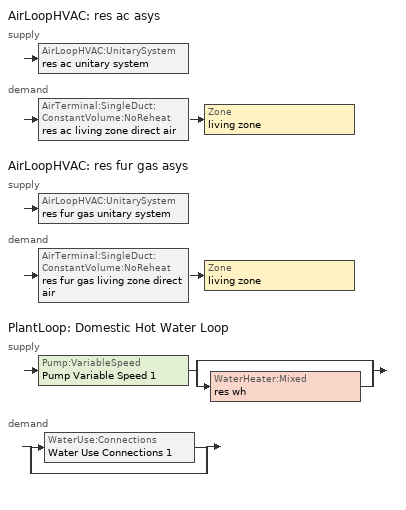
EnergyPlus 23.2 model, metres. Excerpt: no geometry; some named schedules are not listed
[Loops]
AirLoopHVAC 'res ac asys'
 supply: AirLoopHVAC:UnitarySystem 'res ac unitary system'
 demand: AirTerminal:SingleDuct:ConstantVolume:NoReheat 'res ac living zone direct air' > Zone 'living zone'
AirLoopHVAC 'res fur gas asys'
 supply: AirLoopHVAC:UnitarySystem 'res fur gas unitary system'
 demand: AirTerminal:SingleDuct:ConstantVolume:NoReheat 'res fur gas living zone direct air' > Zone 'living zone'
PlantLoop 'Domestic Hot Water Loop'
 supply: Pump:VariableSpeed 'Pump Variable Speed 1' > split
  | bypass
  | WaterHeater:Mixed 'res wh'
 demand: split
  | WaterUse:Connections 'Water Use Connections 1'
  | bypass
[ZoneControl:Thermostat]
living zone Thermostat: Zone or ZoneList=living zone; Control Type Schedule=living zone Thermostat Schedule; Control 1=living zone temperature setpoint
[ThermostatSetpoint:DualSetpoint]
living zone temperature setpoint: Heating Setpoint Temperature Schedule=res heating setpoint; Cooling Setpoint Temperature Schedule=res cooling setpoint
[AirTerminal:SingleDuct:ConstantVolume:NoReheat] Availability Schedule=Always On Discrete; Maximum Air Flow Rate {m3/s}=0.734805
res ac living zone direct air; res fur gas living zone direct air
[Zone equipment]
living zone: res ac living zone direct air, res fur gas living zone direct air
[AirLoopHVAC] Design Supply Air Flow Rate {m3/s}=0.734805
res ac asys; res fur gas asys
[Sizing:System] Type of Load to Size On=Sensible; Design Outdoor Air Flow Rate {m3/s}=Autosize; Central Heating Maximum System Air Flow Ratio=0.3; Preheat Design Temperature {C}=7; Preheat Design Humidity Ratio {kgWater/kgDryAir}=0.008; Precool Design Temperature {C}=12.8; Precool Design Humidity Ratio {kgWater/kgDryAir}=0.008; Central Cooling Design Supply Air Temperature {C}=12.8; Central Heating Design Supply Air Temperature {C}=16.7; Type of Zone Sum to Use=NonCoincident; 100% Outdoor Air in Cooling=Yes; 100% Outdoor Air in Heating=Yes; Central Cooling Design Supply Air Humidity Ratio {kgWater/kgDryAir}=0.0085; Central Heating Design Supply Air Humidity Ratio {kgWater/kgDryAir}=0.008; Cooling Supply Air Flow Rate Method=DesignDay; Cooling Supply Air Flow Rate {m3/s}=0; Cooling Supply Air Flow Rate Per Floor Area {m3/s-m2}=0.00996765; Cooling Fraction of Autosized Cooling Supply Air Flow Rate=1; Cooling Supply Air Flow Rate Per Unit Cooling Capacity {m3/s-W}=3.94755e-05; Heating Supply Air Flow Rate Method=DesignDay; Heating Supply Air Flow Rate {m3/s}=0; Heating Supply Air Flow Rate Per Floor Area {m3/s-m2}=0.00996765; Heating Fraction of Autosized Heating Supply Air Flow Rate=1; Heating Fraction of Autosized Cooling Supply Air Flow Rate=1; Heating Supply Air Flow Rate Per Unit Heating Capacity {m3/s-W}=3.15882e-05; System Outdoor Air Method=ZoneSum; Zone Maximum Outdoor Air Fraction=1; Cooling Design Capacity Method=CoolingDesignCapacity; Cooling Design Capacity {W}=Autosize; Cooling Design Capacity Per Floor Area {W/m2}=234.7; Fraction of Autosized Cooling Design Capacity=1; Heating Design Capacity Method=HeatingDesignCapacity; Heating Design Capacity {W}=Autosize; Heating Design Capacity Per Floor Area {W/m2}=157; Fraction of Autosized Heating Design Capacity=1; Central Cooling Capacity Control Method=OnOff
res ac asys; res fur gas asys
[AvailabilityManager:Scheduled] Schedule=Always On Discrete
res ac asys Availability Manager; res fur gas asys Availability Manager
[AirLoopHVAC:UnitarySystem] Control Type=Load; Controlling Zone or Thermostat Location=living zone; Dehumidification Control Type=None; Availability Schedule=Always On Discrete; Fan Placement=BlowThrough; Supply Air Fan Operating Mode Schedule=Always Off Discrete; DX Heating Coil Sizing Ratio=1; Use DOAS DX Cooling Coil=No; Minimum Supply Air Temperature {C}=2; Latent Load Control=SensibleOnlyLoadControl; Cooling Supply Air Flow Rate Method=SupplyAirFlowRate; Heating Supply Air Flow Rate Method=SupplyAirFlowRate; No Load Supply Air Flow Rate {m3/s}=0; Maximum Supply Air Temperature {C}=48.8889; Maximum Outdoor Dry-Bulb Temperature for Supplemental Heater Operation {C}=21; Ancillary On-Cycle Electric Power {W}=0; Ancillary Off-Cycle Electric Power {W}=0
Name | Supply Fan | Cooling Coil | Cooling Supply Air Flow Rate {m3/s} | Heating Supply Air Flow Rate {m3/s} | Heating Coil
res ac unitary system | res ac clg supply fan | res ac cooling coil | 0.467602 | 0
res fur gas unitary system | res fur gas htg supply fan |  | 0 | 0.734805 | res fur gas heating coil
[Fan:OnOff] Availability Schedule=Always On Discrete; Fan Total Efficiency=0.75; Pressure Rise {Pa}=794.58; Maximum Flow Rate {m3/s}=0.734809; Motor Efficiency=1; Motor In Airstream Fraction=1
Name | Fan Power Ratio Function of Speed Ratio Curve | Fan Efficiency Ratio Function of Speed Ratio Curve
res ac clg supply fan | Fan On Off Power Curve | Fan On Off Efficiency Curve
res fur gas htg supply fan | Fan On Off Power Curve 1 | Fan On Off Efficiency Curve 1
[Coil:Cooling:DX:SingleSpeed]
res ac cooling coil: Availability Schedule=Always On Discrete; Gross Rated Total Cooling Capacity {W}=6982.91; Gross Rated Sensible Heat Ratio=0.740403; Gross Rated Cooling COP {W/W}=2.46; Rated Air Flow Rate {m3/s}=0.361806; 2017 Rated Evaporator Fan Power Per Volume Flow Rate {W/(m3/s)}=773.391; Total Cooling Capacity Function of Temperature Curve=Cool-Cap-fT1; Total Cooling Capacity Function of Flow Fraction Curve=Cool-Cap-fFF1; Energy Input Ratio Function of Temperature Curve=Cool-EIR-fT1; Energy Input Ratio Function of Flow Fraction Curve=Cool-EIR-fFF1; Part Load Fraction Correlation Curve=Cool-PLF-fPLR1; Nominal Time for Condensate Removal to Begin {s}=1000; Ratio of Initial Moisture Evaporation Rate and Steady State Latent Capacity=1.5; Maximum Cycling Rate {cycles/hr}=3; Latent Capacity Time Constant {s}=45; Condenser Type=AirCooled; Evaporative Condenser Effectiveness=0; Evaporative Condenser Air Flow Rate {m3/s}=Autosize; Evaporative Condenser Pump Rated Power Consumption {W}=Autosize; Crankcase Heater Capacity {W}=0; Maximum Outdoor Dry-Bulb Temperature for Crankcase Heater Operation {C}=12.7778; Basin Heater Capacity {W/K}=0; Basin Heater Setpoint Temperature {C}=10
[AirLoopHVAC:ReturnPlenum]
Name | Zone
res ac asys return plenum | res ds res ac asys ret air zone
res fur gas asys return plenum | res ds res fur gas asys ret air zone
[Coil:Heating:Fuel]
res fur gas heating coil: Availability Schedule=Always On Discrete; Fuel Type=NaturalGas; Burner Efficiency=0.8; Nominal Capacity {W}=24597.6; On Cycle Parasitic Electric Load {W}=76; Off Cycle Parasitic Fuel Load {W}=0
[PlantLoop]
Domestic Hot Water Loop: Fluid Type=Water; Plant Equipment Operation Scheme=Domestic Hot Water Loop Operation Schemes; Maximum Loop Temperature {C}=100; Minimum Loop Temperature {C}=0; Maximum Loop Flow Rate {m3/s}=0.01; Minimum Loop Flow Rate {m3/s}=0; Plant Loop Volume {m3}=0.003; Load Distribution Scheme=Optimal; Plant Loop Demand Calculation Scheme=SingleSetpoint
[Sizing:Plant]
Domestic Hot Water Loop: Loop Type=Heating; Design Loop Exit Temperature {C}=52.6667; Loop Design Temperature Difference {deltaC}=5.55556; Sizing Option=NonCoincident; Zone Timesteps in Averaging Window=1; Coincident Sizing Factor Mode=None
[Pump:VariableSpeed]
Pump Variable Speed 1: Design Maximum Flow Rate {m3/s}=0.01; Design Pump Head {Pa}=1; Design Power Consumption {W}=0; Motor Efficiency=1; Fraction of Motor Inefficiencies to Fluid Stream=0; Coefficient 1 of the Part Load Performance Curve=0; Coefficient 2 of the Part Load Performance Curve=1; Coefficient 3 of the Part Load Performance Curve=0; Coefficient 4 of the Part Load Performance Curve=0; Design Minimum Flow Rate {m3/s}=0; Pump Control Type=Intermittent; Skin Loss Radiative Fraction=0.5; Design Power Sizing Method=PowerPerFlowPerPressure; Design Electric Power per Unit Flow Rate {W/(m3/s)}=348701.1; Design Shaft Power per Unit Flow Rate per Unit Head {W/((m3/s)-Pa)}=1.28205; Design Minimum Flow Rate Fraction=0
[WaterHeater:Mixed]
res wh: Tank Volume {m3}=0.143846; Setpoint Temperature Schedule=WH Setpoint Temp; Deadband Temperature Difference {deltaC}=2; Maximum Temperature Limit {C}=99; Heater Control Type=Cycle; Heater Maximum Capacity {W}=11722.8; Heater Minimum Capacity {W}=0; Heater Ignition Minimum Flow Rate {m3/s}=0; Heater Ignition Delay {s}=0; Heater Fuel Type=NaturalGas; Heater Thermal Efficiency=0.773298; Off Cycle Parasitic Fuel Consumption Rate {W}=0; Off Cycle Parasitic Fuel Type=Electricity; Off Cycle Parasitic Heat Fraction to Tank=0; On Cycle Parasitic Fuel Consumption Rate {W}=0; On Cycle Parasitic Fuel Type=Electricity; On Cycle Parasitic Heat Fraction to Tank=0; Ambient Temperature Indicator=Zone; Ambient Temperature Zone=unfinished basement zone; Off Cycle Loss Coefficient to Ambient Temperature {W/K}=4.15693; Off Cycle Loss Fraction to Zone=0.64; On Cycle Loss Coefficient to Ambient Temperature {W/K}=4.15693; On Cycle Loss Fraction to Zone=1; Use Side Effectiveness=1; Source Side Effectiveness=1; Use Side Design Flow Rate {m3/s}=Autosize; Source Side Design Flow Rate {m3/s}=Autosize; Indirect Water Heating Recovery Time {hr}=1.5; Source Side Flow Control Mode=IndirectHeatPrimarySetpoint
[SetpointManager:Scheduled]
Setpoint Manager Scheduled 1: Control Variable=Temperature; Schedule=dhw temp
[WaterUse:Connections]
Water Use Connections 1: Water Use Equipment 1=res shower; Water Use Equipment 2=res sink; Water Use Equipment 3=res bath; Water Use Equipment 4=res shower dist=0.0; Water Use Equipment 5=res sink dist=0.0; Water Use Equipment 6=res bath dist=0.0; Water Use Equipment 7=res cw; Water Use Equipment 8=res dw
[WaterUse:Equipment] Zone=living zone
Name | Peak Flow Rate {m3/s} | Flow Rate Fraction Schedule | Target Temperature Schedule
res shower | 0.000274695 | res shower schedule | res shower temperature schedule
res sink | 0.000212399 | res sink schedule | res sink temperature schedule
res bath | 0.000429619 | res bath schedule | res bath temperature schedule
res shower dist=0.0 | 0 | res shower schedule | res shower temperature schedule
res sink dist=0.0 | 0 | res sink schedule | res sink temperature schedule
res bath dist=0.0 | 0 | res bath schedule | res bath temperature schedule
res cw | 0.000157989 | res cw schedule | res cw temperature schedule
res dw | 6.66818e-05 | res dw schedule | res dw temperature schedule
[PlantEquipmentOperationSchemes]
Domestic Hot Water Loop Operation Schemes: Control Scheme 1=Domestic Hot Water Loop Heating Operation Scheme; Control Scheme 1 Schedule=Always On Discrete
[PlantEquipmentOperation:HeatingLoad]
Domestic Hot Water Loop Heating Operation Scheme: Load Range 1 Lower Limit {W}=0; Load Range 1 Upper Limit {W}=1000000000; Range 1 Equipment List=Domestic Hot Water Loop Heating Equipment List
[PlantEquipmentList]
Domestic Hot Water Loop Heating Equipment List: res wh
[EnergyManagementSystem:GlobalVariable]
res_ds_res_ac_asys_AhMfr
res_ds_res_ac_asys_AhT
res_ds_res_ac_asys_AhToLiv
res_ds_res_ac_asys_AhTt
res_ds_res_ac_asys_AhVfr
res_ds_res_ac_asys_AhW
res_ds_res_ac_asys_AhWt
res_ds_res_ac_asys_FanRtf
res_ds_res_ac_asys_LivToAh
res_ds_res_ac_asys_lk_ret_fan_equiv
res_ds_res_ac_asys_lk_sup_fan_equiv
res_ds_res_ac_asys_RaT
res_ds_res_ac_asys_RaW
res_ds_res_ac_asys_RetDCnToAh
res_ds_res_ac_asys_RetDCnToPl
res_ds_res_ac_asys_RetLatLk
res_ds_res_ac_asys_RetSLk
res_ds_res_ac_asys_SupDCnToAh
res_ds_res_ac_asys_SupDCnToLv
res_ds_res_ac_asys_SupLatLkToAh
res_ds_res_ac_asys_SupLatLkToLv
res_ds_res_ac_asys_SupSLkToAh
res_ds_res_ac_asys_SupSLkToLv
res_ds_res_fur_gas_asys_AhMfr
res_ds_res_fur_gas_asys_AhT
res_ds_res_fur_gas_asys_AhToLiv
res_ds_res_fur_gas_asys_AhTt
res_ds_res_fur_gas_asys_AhVfr
res_ds_res_fur_gas_asys_AhW
res_ds_res_fur_gas_asys_AhWt
res_ds_res_fur_gas_asys_FanRtf
res_ds_res_fur_gas_asys_LivToAh
res_ds_res_fur_gas_asys_lk_ret_fan_equiv
res_ds_res_fur_gas_asys_lk_sup_fan_equiv
res_ds_res_fur_gas_asys_RaT
res_ds_res_fur_gas_asys_RaW
res_ds_res_fur_gas_asys_RetDCnToAh
res_ds_res_fur_gas_asys_RetDCnToPl
res_ds_res_fur_gas_asys_RetLatLk
res_ds_res_fur_gas_asys_RetSLk
res_ds_res_fur_gas_asys_SupDCnToAh
res_ds_res_fur_gas_asys_SupDCnToLv
res_ds_res_fur_gas_asys_SupLatLkToAh
res_ds_res_fur_gas_asys_SupLatLkToLv
res_ds_res_fur_gas_asys_SupSLkToAh
res_ds_res_fur_gas_asys_SupSLkToLv
[EnergyManagementSystem:Sensor]
Name | Output:Variable or Output:Meter Index Key | Output:Variable or Output:Meter
res_af_1_tin_s; res_ceil_fan_tin_sensor | living zone | Zone Mean Air Temperature
res_af_1_tt_s | living zone | Zone Outdoor Air Drybulb Temperature
res_af_vw_s |  | Site Wind Speed
res_ceil_fan_sched_val_sensor | res ceil fan schedule | Schedule Value
res_ds_res_ac_asys_ah_mfr_s | Node 19 | System Node Mass Flow Rate
res_ds_res_ac_asys_ah_tt_s | Node 19 | System Node Temperature
res_ds_res_ac_asys_ah_vfr_s | Node 19 | System Node Current Density Volume Flow Rate
res_ds_res_ac_asys_ah_wt_s | Node 19 | System Node Humidity Ratio
res_ds_res_ac_asys_fan_rtf_s | res ac clg supply fan | Fan Runtime Fraction
res_ds_res_ac_asys_ra_t_s | Node 22 | System Node Temperature
res_ds_res_ac_asys_ra_w_s | Node 22 | System Node Humidity Ratio
res_ds_res_ac_asys_win_s; res_ds_res_fur_gas_asys_win_s | living zone | Zone Mean Air Humidity Ratio
res_ds_res_fur_gas_asys_ah_mfr_s | Node 26 | System Node Mass Flow Rate
res_ds_res_fur_gas_asys_ah_tt_s | Node 26 | System Node Temperature
res_ds_res_fur_gas_asys_ah_vfr_s | Node 26 | System Node Current Density Volume Flow Rate
res_ds_res_fur_gas_asys_ah_wt_s | Node 26 | System Node Humidity Ratio
res_ds_res_fur_gas_asys_fan_rtf_s | res fur gas htg supply fan | Fan Runtime Fraction
res_ds_res_fur_gas_asys_ra_t_s | Node 29 | System Node Temperature
res_ds_res_fur_gas_asys_ra_w_s | Node 29 | System Node Humidity Ratio
res_infil_1_bath_sch_s | res mv_1 bath exhaust schedule | Schedule Value
res_infil_1_dryer_sch_s | res mv_1 dryer exhaust schedule | Schedule Value
res_infil_1_range_sch_s | res mv_1 range exhaust schedule | Schedule Value
res_infil_1_wh_sch_s | Always On Discrete | Schedule Value
res_nv_1_nva_s | res nv_1 avail schedule | Schedule Value
res_nv_1_sp_s | res nv_1 temp schedule | Schedule Value
res_nv_pb_s |  | Site Outdoor Air Barometric Pressure
res_nv_wt_s |  | Site Outdoor Air Humidity Ratio
[EnergyManagementSystem:Actuator]
Name | Actuated Component Unique | Actuated Component Type | Actuated Component Control Type
res_ceil_fan_sched_override | res ceil fan master | Schedule:Constant | Schedule Value
res_ds_res_ac_asys_AhToLivMix_act | res ds res ac asys AhToLivMix | ZoneMixing | Air Exchange Flow Rate
res_ds_res_ac_asys_LivToAhMix_act | res ds res ac asys LivToAhMix | ZoneMixing | Air Exchange Flow Rate
res_ds_res_ac_asys_RetDCnToAhEquip_act | res ds res ac asys RetDCnToAhEquip | OtherEquipment | Power Level
res_ds_res_ac_asys_RetDCnToPlEq_act | res ds res ac asys RetDCnToPlEq | OtherEquipment | Power Level
res_ds_res_ac_asys_RetLatLkEq_act | res ds res ac asys RetLatLkEq | OtherEquipment | Power Level
res_ds_res_ac_asys_RetSLkEq_act | res ds res ac asys RetSLkEq | OtherEquipment | Power Level
res_ds_res_ac_asys_SupDCnToAhEq_act | res ds res ac asys SupDCnToAhEq | OtherEquipment | Power Level
res_ds_res_ac_asys_SupDCnToLvEq_act | res ds res ac asys SupDCnToLvEq | OtherEquipment | Power Level
res_ds_res_ac_asys_SupLatLkToAhEq_act | res ds res ac asys SupLatLkToAhEq | OtherEquipment | Power Level
res_ds_res_ac_asys_SupLatLkToLvEq_act | res ds res ac asys SupLatLkToLvEq | OtherEquipment | Power Level
res_ds_res_ac_asys_SupSLkToAhEq_act | res ds res ac asys SupSLkToAhEq | OtherEquipment | Power Level
res_ds_res_ac_asys_SupSLkToLvEq_act | res ds res ac asys SupSLkToLvEq | OtherEquipment | Power Level
res_ds_res_fur_gas_asys_AhToLivMix_act | res ds res fur gas asys AhToLivMix | ZoneMixing | Air Exchange Flow Rate
res_ds_res_fur_gas_asys_LivToAhMix_act | res ds res fur gas asys LivToAhMix | ZoneMixing | Air Exchange Flow Rate
res_ds_res_fur_gas_asys_RetDCnToAhEquip_act | res ds res fur gas asys RetDCnToAhEquip | OtherEquipment | Power Level
res_ds_res_fur_gas_asys_RetDCnToPlEq_act | res ds res fur gas asys RetDCnToPlEq | OtherEquipment | Power Level
res_ds_res_fur_gas_asys_RetLatLkEq_act | res ds res fur gas asys RetLatLkEq | OtherEquipment | Power Level
res_ds_res_fur_gas_asys_RetSLkEq_act | res ds res fur gas asys RetSLkEq | OtherEquipment | Power Level
res_ds_res_fur_gas_asys_SupDCnToAhEq_act | res ds res fur gas asys SupDCnToAhEq | OtherEquipment | Power Level
res_ds_res_fur_gas_asys_SupDCnToLvEq_act | res ds res fur gas asys SupDCnToLvEq | OtherEquipment | Power Level
res_ds_res_fur_gas_asys_SupLatLkToAhEq_act | res ds res fur gas asys SupLatLkToAhEq | OtherEquipment | Power Level
res_ds_res_fur_gas_asys_SupLatLkToLvEq_act | res ds res fur gas asys SupLatLkToLvEq | OtherEquipment | Power Level
res_ds_res_fur_gas_asys_SupSLkToAhEq_act | res ds res fur gas asys SupSLkToAhEq | OtherEquipment | Power Level
res_ds_res_fur_gas_asys_SupSLkToLvEq_act | res ds res fur gas asys SupSLkToLvEq | OtherEquipment | Power Level
res_infil_1_bath_fan_act | res infil_1 bath fan | ElectricEquipment | Electricity Rate
res_infil_1_flow_act | res infil_1 flow | Zone Infiltration | Air Exchange Flow Rate
res_infil_1_house_fan_act | res infil_1 house fan | ElectricEquipment | Electricity Rate
res_infil_1_range_fan_act | res infil_1 range fan | ElectricEquipment | Electricity Rate
res_nv_1_flow_act | res nv_1 flow | Zone Infiltration | Air Exchange Flow Rate
[EnergyManagementSystem:Program]
res_ceil_fan_schedule_program: If res_ceil_fan_sched_val_sensor == 0; Set res_ceil_fan_sched_override = 0; ElseIf res_ceil_fan_tin_sensor < 22.167; Set res_ceil_fan_sched_override = 0; Else; Set res_ceil_fan_sched_override = 1; EndIf
res_ds_res_ac_asys_program: Set res_ds_res_ac_asys_AhMfr = res_ds_res_ac_asys_ah_mfr_s; Set res_ds_res_ac_asys_FanRtf = res_ds_res_ac_asys_fan_rtf_s; Set res_ds_res_ac_asys_AhVfr = res_ds_res_ac_asys_ah_vfr_s; Set res_ds_res_ac_asys_AhTt = res_ds_res_ac_asys_ah_tt_s; Set res_ds_res_ac_asys_AhWt = res_ds_res_ac_asys_ah_wt_s; Set res_ds_res_ac_asys_RaT = res_ds_res_ac_asys_ra_t_s; Set res_ds_res_ac_asys_RaW = res_ds_res_ac_asys_ra_w_s; Set res_ds_res_ac_asys_AhT = res_ds_res_ac_asys_ah_t_s; Set res_ds_res_ac_asys_AhW = res_ds_res_ac_asys_ah_w_s; Run res_ds_res_ac_asys_lk_subrout; Set res_ds_res_ac_asys_SupSLkToLvEq_act = res_ds_res_ac_asys_SupSLkToLv; Set res_ds_res_ac_asys_SupLatLkToLvEq_act = res_ds_res_ac_asys_SupLatLkToLv; Set res_ds_res_ac_asys_SupDCnToLvEq_act = res_ds_res_ac_asys_SupDCnToLv; Set res_ds_res_ac_asys_SupDCnToAhEq_act = res_ds_res_ac_asys_SupDCnToAh; Set res_ds_res_ac_asys_SupSLkToAhEq_act = res_ds_res_ac_asys_SupSLkToAh; Set res_ds_res_ac_asys_SupLatLkToAhEq_act = res_ds_res_ac_asys_SupLatLkToAh; Set res_ds_res_ac_asys_RetSLkEq_act = res_ds_res_ac_asys_RetSLk; Set res_ds_res_ac_asys_RetLatLkEq_act = res_ds_res_ac_asys_RetLatLk; Set res_ds_res_ac_asys_RetDCnToPlEq_act = res_ds_res_ac_asys_RetDCnToPl; Set res_ds_res_ac_asys_RetDCnToAhEquip_act = res_ds_res_ac_asys_RetDCnToAh; Set res_ds_res_ac_asys_AhToLivMix_act = res_ds_res_ac_asys_AhToLiv; Set res_ds_res_ac_asys_LivToAhMix_act = res_ds_res_ac_asys_LivToAh
res_ds_res_fur_gas_asys_program: Set res_ds_res_fur_gas_asys_AhMfr = res_ds_res_fur_gas_asys_ah_mfr_s; Set res_ds_res_fur_gas_asys_FanRtf = res_ds_res_fur_gas_asys_fan_rtf_s; Set res_ds_res_fur_gas_asys_AhVfr = res_ds_res_fur_gas_asys_ah_vfr_s; Set res_ds_res_fur_gas_asys_AhTt = res_ds_res_fur_gas_asys_ah_tt_s; Set res_ds_res_fur_gas_asys_AhWt = res_ds_res_fur_gas_asys_ah_wt_s; Set res_ds_res_fur_gas_asys_RaT = res_ds_res_fur_gas_asys_ra_t_s; Set res_ds_res_fur_gas_asys_RaW = res_ds_res_fur_gas_asys_ra_w_s; Set res_ds_res_fur_gas_asys_AhT = res_ds_res_fur_gas_asys_ah_t_s; Set res_ds_res_fur_gas_asys_AhW = res_ds_res_fur_gas_asys_ah_w_s; Run res_ds_res_fur_gas_asys_lk_subrout; Set res_ds_res_fur_gas_asys_SupSLkToLvEq_act = res_ds_res_fur_gas_asys_SupSLkToLv; Set res_ds_res_fur_gas_asys_SupLatLkToLvEq_act = res_ds_res_fur_gas_asys_SupLatLkToLv; Set res_ds_res_fur_gas_asys_SupDCnToLvEq_act = res_ds_res_fur_gas_asys_SupDCnToLv; Set res_ds_res_fur_gas_asys_SupDCnToAhEq_act = res_ds_res_fur_gas_asys_SupDCnToAh; Set res_ds_res_fur_gas_asys_SupSLkToAhEq_act = res_ds_res_fur_gas_asys_SupSLkToAh; Set res_ds_res_fur_gas_asys_SupLatLkToAhEq_act = res_ds_res_fur_gas_asys_SupLatLkToAh; Set res_ds_res_fur_gas_asys_RetSLkEq_act = res_ds_res_fur_gas_asys_RetSLk; Set res_ds_res_fur_gas_asys_RetLatLkEq_act = res_ds_res_fur_gas_asys_RetLatLk; Set res_ds_res_fur_gas_asys_RetDCnToPlEq_act = res_ds_res_fur_gas_asys_RetDCnToPl; Set res_ds_res_fur_gas_asys_RetDCnToAhEquip_act = res_ds_res_fur_gas_asys_RetDCnToAh; Set res_ds_res_fur_gas_asys_AhToLivMix_act = res_ds_res_fur_gas_asys_AhToLiv; Set res_ds_res_fur_gas_asys_LivToAhMix_act = res_ds_res_fur_gas_asys_LivToAh
res_infil_1_program: Set p_m = 0.14; Set p_s = 0.22; Set s_m = 270; Set s_s = 370; Set z_m = 9.99744; Set z_s = 2.4384; Set f_t = (((s_m/z_m)^p_m)*((z_s/s_s)^p_s)); Set Tdiff = res_af_1_tin_s-res_af_1_tt_s; Set dT = @Abs Tdiff; Set c = 0.0819; Set Cs = 0.0758; Set Cw = 0.1447; Set n = 0.67; Set sft = (f_t*0.7000000000000001); Set temp1 = ((c*Cw)*((sft*res_af_vw_s)^(2*n)))^2; Set Qn = (((c*Cs*(dT^n))^2)+temp1)^0.5; Set Tdiff = res_af_1_tin_s-res_af_1_tt_s; Set dT = @Abs Tdiff; Set QWHV = res_infil_1_wh_sch_s*0.0; Set Qrange = res_infil_1_range_sch_s*0.0472; Set Qdryer = res_infil_1_dryer_sch_s*0.0472; Set Qbath = res_infil_1_bath_sch_s*0.059; Set QhpwhOut = 0; Set QhpwhIn = 0; Set QductsOut = 0; Set QductsIn = 0; Set QductsOut = QductsOut+res_ds_res_fur_gas_asys_lk_ret_fan_equiv; Set QductsIn = QductsIn+res_ds_res_fur_gas_asys_lk_sup_fan_equiv; Set QductsOut = QductsOut+res_ds_res_ac_asys_lk_ret_fan_equiv; Set QductsIn = QductsIn+res_ds_res_ac_asys_lk_sup_fan_equiv; Set Qout = Qrange+Qbath+Qdryer+QhpwhOut+QductsOut; Set Qin = QWHV+QhpwhIn+QductsIn; Set Qu = @Abs (Qout- Qin); Set Qb = (@Min Qout Qin); Set faneff_wh = 1; Set res_infil_1_house_fan_act = (QWHV*300)/faneff_wh*0; Set faneff_sp = 0.4719474432000001; Set res_infil_1_range_fan_act = (Qrange*300)/faneff_sp; Set res_infil_1_bath_fan_act = (Qbath*300)/faneff_sp; Set Q_acctd_for_elsewhere = QhpwhOut+QhpwhIn+QductsOut+QductsIn; Set res_infil_1_flow_act = (((Qu^2)+(Qn^2))^0.5)-Q_acctd_for_elsewhere; Set res_infil_1_flow_act = (@Max res_infil_1_flow_act 0)
res_nv_1_program: Set Tdiff = res_af_1_tin_s-res_af_1_tt_s; Set dT = (@Abs Tdiff); Set pt = (@RhFnTdbWPb res_af_1_tt_s res_nv_wt_s res_nv_pb_s); Set NVA = 8843.522150054743; Set Cs = 8.963020389461627e-05; Set Cw = 6.158219665777789e-05; Set MNV = 3.7755795455999888; Set MHR = 0.0115; Set MRH = 0.7; Set temp1 = (res_nv_1_nva_s*NVA); Set SGNV = temp1*((((Cs*dT)+(Cw*(res_af_vw_s^2)))^0.5)/1000); If (res_nv_wt_s<MHR) && (pt<MRH) && (res_af_1_tin_s>res_nv_1_sp_s); Set temp2 = (res_af_1_tin_s-res_nv_1_sp_s); Set NVadj1 = temp2/(res_af_1_tin_s-res_af_1_tt_s); Set NVadj2 = (@Min NVadj1 1); Set NVadj3 = (@Max NVadj2 0); Set NVadj = SGNV*NVadj3; Set res_nv_1_flow_act = (@Min NVadj MNV); Else; Set res_nv_1_flow_act = 0; EndIf
[EnergyManagementSystem:ProgramCallingManager]
res af_1 program calling manager: BeginTimestepBeforePredictor; res_infil_1_program; res_nv_1_program
res ceil fan program calling manager: BeginTimestepBeforePredictor; res_ceil_fan_schedule_program
res ds res ac asys program calling manager: EndOfSystemTimestepAfterHVACReporting; res_ds_res_ac_asys_program
res ds res fur gas asys program calling manager: EndOfSystemTimestepAfterHVACReporting; res_ds_res_fur_gas_asys_program
[Schedule:Day:Interval]
res heating setpoint allday1; res heating setpoint allday2; res heating setpoint allday3; res heating setpoint allday4; res heating setpoint allday5; res heating setpoint allday6; res heating setpoint allday7; res heating setpoint allday8; res heating setpoint allday9; res heating setpoint allday10; res heating setpoint allday11; res heating setpoint allday12: No, 24:00, 20
Schedule Day 12; Schedule Day 13; res bath schedule allday1; res bath schedule allday2; res bath schedule allday3; res bath schedule allday4; res bath schedule allday7; res cw schedule allday1; res cw schedule allday3; res cw schedule allday5; res cw schedule allday6; res dw schedule allday1; res dw schedule allday4; res dw schedule allday5; res dw schedule allday6; res dw schedule allday7; res shower schedule allday3; res shower schedule allday5; Schedule Day 17; Schedule Day 19; Schedule Day 6; Schedule Day 7; Schedule Day 8: No, 24:00, 0
res heating setpoint summer design; res cooling setpoint summer design: No, 24:00, 23.8889
res heating setpoint winter design; res cooling setpoint winter design: No, 24:00, 21.1111
res cooling setpoint allday1; res cooling setpoint allday2; res cooling setpoint allday3; res cooling setpoint allday4; res cooling setpoint allday5; res cooling setpoint allday6; res cooling setpoint allday7; res cooling setpoint allday8; res cooling setpoint allday9; res cooling setpoint allday10; res cooling setpoint allday11; res cooling setpoint allday12: No, 01:00, 22.2222, 02:00, 22.2222, 03:00, 22.2222, 04:00, 22.2222, 05:00, 22.2222, 06:00, 22.2222, 07:00, 22.2222, 08:00, 22.2222, 09:00, 22.2222, 10:00, 22.2222, 11:00, 22.2222, 12:00, 22.2222, 13:00, 22.2222, 14:00, 22.2222, 15:00, 22.2222, 16:00, 22.2222, 17:00, 22.2222, 18:00, 22.2222, 19:00, 22.2222, 20:00, 22.2222, 21:00, 22.2222, 22:00, 22.2222, 23:00, 22.2222, 24:00, 22.2222
res bath schedule allday5: No, 07:30, 0, 07:40, 0.184486, 20:30, 0, 20:40, 0.493632, 24:00, 0
res bath schedule allday6: No, 07:30, 0, 07:40, 0.205789, 24:00, 0
res cw schedule allday2: No, 08:20, 0, 08:30, 0.0439397, 08:40, 0, 08:50, 0.0535879, 09:30, 0, 09:40, 0.0234774, 09:50, 0, 10:00, 0.0229146, 10:10, 0.0169045, 11:10, 0, 11:20, 0.0510955, 14:00, 0, 14:10, 0.0207437, 15:10, 0, 15:20, 0.0451256, 20:10, 0, 20:20, 0.0319598, 24:00, 0
res cw schedule allday4: No, 14:20, 0, 14:30, 0.047196, 24:00, 0
res cw schedule allday7: No, 05:40, 0, 05:50, 0.061005, 10:40, 0, 10:50, 0.0952563, 24:00, 0
res dw schedule allday2: No, 00:10, 0.0764664, 00:20, 0.0551997, 00:30, 0.0970134, 00:40, 0.104138, 24:00, 0
res dw schedule allday3: No, 10:50, 0, 11:00, 0.0417056, 11:10, 0.0721123, 11:20, 0.079525, 11:30, 0.0755668, 11:40, 0.0731198, 11:50, 0.070565, 12:00, 0.0510255, 12:10, 0.0829795, 12:20, 0.0577186, 12:30, 0.0902123, 24:00, 0
res shower schedule allday1: No, 08:10, 0, 08:20, 0.228656, 08:30, 0.381093, 24:00, 0
res shower schedule allday2: No, 08:30, 0, 08:40, 0.113544, 08:50, 0.454176, 09:00, 0, 09:10, 0.083762, 09:20, 0.335048, 24:00, 0
res shower schedule allday4: No, 13:10, 0, 13:20, 0.378888, 21:00, 0, 21:10, 0.161573, 21:20, 0.269288, 24:00, 0
res shower schedule allday6: No, 06:50, 0, 07:00, 0.452314, 07:20, 0, 07:30, 0.147734, 09:40, 0, 09:50, 0.110507, 10:00, 0.221014, 10:10, 0, 10:20, 0.101004, 10:30, 0.505021, 24:00, 0
res shower schedule allday7: No, 10:10, 0, 10:20, 0.178888, 10:30, 0.402498, 16:30, 0, 16:40, 0.248102, 16:50, 0.148861, 22:50, 0, 23:00, 0.201396, 23:10, 0.67132, 23:20, 0.067132, 24:00, 0
res sink schedule allday1: No, 00:30, 0, 00:40, 0.0030506, 05:50, 0, 06:00, 0.0009762, 07:00, 0, 07:10, 0.0840757, 07:20, 0.0305065, 09:10, 0, 09:20, 0.0085723, 09:30, 0.0056437, 10:10, 0, 10:20, 0.0032032, 10:40, 0, 10:50, 0.0055827, 11:00, 0.0295302, 11:10, 0.0412142, 11:50, 0, 12:00, 0.0284625, 12:40, 0, 12:50, 0.18676, 13:10, 0, 13:20, 0.0088774, 14:10, 0, 14:20, 0.0070164, 14:30, 0.11449, 15:30, 0, 15:40, 0.0032032, 16:00, 0, 16:10, 0.0102501, 16:20, 0.0395058, 16:30, 0, 16:40, 0.0418853, 17:10, 0, 17:20, 0.011684, 17:50, 0, 18:00, 0.0469799, 18:20, 0, 18:30, 0.121995, 18:40, 0, 18:50, 0.0011897, 19:30, 0, 19:40, 0.0780658, 20:10, 0, 20:20, 0.236943, 20:30, 0.0702868, 24:00, 0
res sink schedule allday2: No, 00:40, 0, 00:50, 0.028493, 06:20, 0, 06:30, 0.0203478, 07:00, 0, 07:10, 0.0331606, 07:40, 0, 07:50, 0.0343196, 09:00, 0, 09:10, 0.0086028, 09:20, 0.0620195, 10:10, 0, 10:20, 0.0006101, 10:30, 0.0023185, 11:20, 0, 11:30, 0.162843, 12:20, 0, 12:30, 0.0217816, 12:50, 0, 13:00, 0.0016168, 13:50, 0, 14:00, 0.0113179, 14:20, 0, 14:30, 0.0171446, 14:40, 0.0089383, 15:10, 0, 15:20, 0.0278218, 16:30, 0, 16:40, 0.0096095, 16:50, 0, 17:00, 0.0015253, 17:30, 0, 17:40, 0.0369433, 18:00, 0, 18:10, 0.0982917, 19:00, 0, 19:10, 0.0630262, 19:20, 0.0284015, 19:30, 0.0012508, 20:30, 0, 20:40, 0.0148261, 23:30, 0, 23:40, 0.0013423, 24:00, 0
res sink schedule allday3: No, 06:40, 0, 06:50, 0.0441123, 08:20, 0, 08:30, 0.0187614, 10:20, 0, 10:30, 0.0884381, 10:50, 0, 11:00, 0.0771507, 11:50, 0, 12:00, 0.0007627, 16:40, 0, 16:50, 0.0076876, 17:20, 0, 17:30, 0.0346248, 19:10, 0, 19:20, 0.0223306, 19:30, 0.0106162, 20:10, 0, 20:20, 0.000122, 24:00, 0
res sink schedule allday4: No, 04:00, 0, 04:10, 0.0030506, 04:20, 0.009701, 05:10, 0, 05:20, 0.0525625, 06:10, 0, 06:20, 0.035662, 06:30, 0.0278829, 06:50, 0, 07:00, 0.0708358, 07:20, 0, 07:30, 0.0074131, 11:40, 0, 11:50, 0.0017084, 14:00, 0, 14:10, 0.0099756, 14:30, 0, 14:40, 0.0851434, 14:50, 0.0774558, 15:00, 0.0152227, 16:10, 0, 16:20, 0.0428005, 16:30, 0.0003661, 18:30, 0, 18:40, 0.0004576, 18:50, 0.0153447, 19:30, 0, 19:40, 0.0327944, 21:40, 0, 21:50, 0.0636364, 24:00, 0
res sink schedule allday5: No, 00:20, 0, 00:30, 0.004637, 06:00, 0, 06:10, 0.0129042, 06:40, 0, 06:50, 0.0244967, 10:40, 0, 10:50, 0.0157718, 11:50, 0, 12:00, 0.004942, 12:10, 0.0533252, 12:30, 0, 12:40, 0.0090909, 13:00, 0, 13:10, 0.0197986, 13:30, 0, 13:40, 0.0449664, 14:20, 0, 14:30, 6.1e-05, 15:50, 0, 16:00, 0.014521, 16:10, 0.0564063, 17:00, 0, 17:10, 0.0589993, 19:50, 0, 20:00, 0.0077486, 20:10, 0.0083282, 20:30, 0, 20:40, 0.0160159, 22:40, 0, 22:50, 0.0116534, 24:00, 0
res sink schedule allday6: No, 06:00, 0, 06:10, 0.0021965, 09:10, 0, 09:20, 0.026388, 09:30, 0.0053691, 11:00, 0, 11:10, 0.076144, 17:20, 0, 17:30, 0.0220561, 18:10, 0, 18:20, 0.0344417, 18:30, 0.0194021, 18:50, 0, 19:00, 0.143624, 19:20, 0, 19:30, 0.0552776, 19:40, 0.0107993, 19:50, 0.042953, 20:00, 0.0465223, 24:00, 0
res sink schedule allday7: No, 00:10, 0.0177853, 01:30, 0, 01:40, 0.035906, 07:20, 0, 07:30, 0.0444783, 07:40, 0.0415192, 07:50, 0.0457291, 08:00, 0.0532642, 08:30, 0, 08:40, 0.132794, 09:00, 0, 09:10, 0.0014338, 09:30, 0, 09:40, 0.0011592, 11:50, 0, 12:00, 0.0396888, 12:10, 0.0053997, 13:00, 0, 13:10, 0.0111043, 13:30, 0, 13:40, 0.0666565, 13:50, 0.152471, 14:00, 0.0155888, 15:00, 0, 15:10, 0.0011287, 16:00, 0, 16:10, 0.0031116, 18:30, 0, 18:40, 0.0782795, 18:50, 0.0762355, 24:00, 0
[Schedule:Week:Daily]
res heating setpoint Week Rule - Jan1-Jan6: Schedule Day 12, res heating setpoint allday1, res heating setpoint allday1, res heating setpoint allday1, res heating setpoint allday1, res heating setpoint allday1, res heating setpoint allday1, Schedule Day 12, res heating setpoint summer design, res heating setpoint winter design, Schedule Day 12, Schedule Day 12
res heating setpoint Week Rule - Jan7-Jan27: res heating setpoint allday1, res heating setpoint allday1, res heating setpoint allday1, res heating setpoint allday1, res heating setpoint allday1, res heating setpoint allday1, res heating setpoint allday1, Schedule Day 12, res heating setpoint summer design, res heating setpoint winter design, Schedule Day 12, Schedule Day 12
res heating setpoint Week Rule - Jan28-Feb3: res heating setpoint allday1, res heating setpoint allday1, res heating setpoint allday1, res heating setpoint allday1, res heating setpoint allday2, res heating setpoint allday2, res heating setpoint allday2, Schedule Day 12, res heating setpoint summer design, res heating setpoint winter design, Schedule Day 12, Schedule Day 12
res heating setpoint Week Rule - Feb4-Feb24: res heating setpoint allday2, res heating setpoint allday2, res heating setpoint allday2, res heating setpoint allday2, res heating setpoint allday2, res heating setpoint allday2, res heating setpoint allday2, Schedule Day 12, res heating setpoint summer design, res heating setpoint winter design, Schedule Day 12, Schedule Day 12
res heating setpoint Week Rule - Feb25-Mar3: res heating setpoint allday2, res heating setpoint allday2, res heating setpoint allday2, res heating setpoint allday2, res heating setpoint allday3, res heating setpoint allday3, res heating setpoint allday3, Schedule Day 12, res heating setpoint summer design, res heating setpoint winter design, Schedule Day 12, Schedule Day 12
res heating setpoint Week Rule - Mar4-Mar31: res heating setpoint allday3, res heating setpoint allday3, res heating setpoint allday3, res heating setpoint allday3, res heating setpoint allday3, res heating setpoint allday3, res heating setpoint allday3, Schedule Day 12, res heating setpoint summer design, res heating setpoint winter design, Schedule Day 12, Schedule Day 12
res heating setpoint Week Rule - Apr1-Apr28: res heating setpoint allday4, res heating setpoint allday4, res heating setpoint allday4, res heating setpoint allday4, res heating setpoint allday4, res heating setpoint allday4, res heating setpoint allday4, Schedule Day 12, res heating setpoint summer design, res heating setpoint winter design, Schedule Day 12, Schedule Day 12
res heating setpoint Week Rule - Apr29-May5: res heating setpoint allday4, res heating setpoint allday4, res heating setpoint allday5, res heating setpoint allday5, res heating setpoint allday5, res heating setpoint allday5, res heating setpoint allday5, Schedule Day 12, res heating setpoint summer design, res heating setpoint winter design, Schedule Day 12, Schedule Day 12
res heating setpoint Week Rule - May6-May26: res heating setpoint allday5, res heating setpoint allday5, res heating setpoint allday5, res heating setpoint allday5, res heating setpoint allday5, res heating setpoint allday5, res heating setpoint allday5, Schedule Day 12, res heating setpoint summer design, res heating setpoint winter design, Schedule Day 12, Schedule Day 12
res heating setpoint Week Rule - May27-Jun2: res heating setpoint allday5, res heating setpoint allday5, res heating setpoint allday5, res heating setpoint allday5, res heating setpoint allday5, res heating setpoint allday6, res heating setpoint allday6, Schedule Day 12, res heating setpoint summer design, res heating setpoint winter design, Schedule Day 12, Schedule Day 12
res heating setpoint Week Rule - Jun3-Jun30: res heating setpoint allday6, res heating setpoint allday6, res heating setpoint allday6, res heating setpoint allday6, res heating setpoint allday6, res heating setpoint allday6, res heating setpoint allday6, Schedule Day 12, res heating setpoint summer design, res heating setpoint winter design, Schedule Day 12, Schedule Day 12
res heating setpoint Week Rule - Jul1-Jul28: res heating setpoint allday7, res heating setpoint allday7, res heating setpoint allday7, res heating setpoint allday7, res heating setpoint allday7, res heating setpoint allday7, res heating setpoint allday7, Schedule Day 12, res heating setpoint summer design, res heating setpoint winter design, Schedule Day 12, Schedule Day 12
res heating setpoint Week Rule - Jul29-Aug4: res heating setpoint allday7, res heating setpoint allday7, res heating setpoint allday7, res heating setpoint allday8, res heating setpoint allday8, res heating setpoint allday8, res heating setpoint allday8, Schedule Day 12, res heating setpoint summer design, res heating setpoint winter design, Schedule Day 12, Schedule Day 12
res heating setpoint Week Rule - Aug5-Aug25: res heating setpoint allday8, res heating setpoint allday8, res heating setpoint allday8, res heating setpoint allday8, res heating setpoint allday8, res heating setpoint allday8, res heating setpoint allday8, Schedule Day 12, res heating setpoint summer design, res heating setpoint winter design, Schedule Day 12, Schedule Day 12
res heating setpoint Week Rule - Aug26-Sep1: res heating setpoint allday8, res heating setpoint allday8, res heating setpoint allday8, res heating setpoint allday8, res heating setpoint allday8, res heating setpoint allday8, res heating setpoint allday9, Schedule Day 12, res heating setpoint summer design, res heating setpoint winter design, Schedule Day 12, Schedule Day 12
res heating setpoint Week Rule - Sep2-Sep29: res heating setpoint allday9, res heating setpoint allday9, res heating setpoint allday9, res heating setpoint allday9, res heating setpoint allday9, res heating setpoint allday9, res heating setpoint allday9, Schedule Day 12, res heating setpoint summer design, res heating setpoint winter design, Schedule Day 12, Schedule Day 12
res heating setpoint Week Rule - Sep30-Oct6: res heating setpoint allday9, res heating setpoint allday10, res heating setpoint allday10, res heating setpoint allday10, res heating setpoint allday10, res heating setpoint allday10, res heating setpoint allday10, Schedule Day 12, res heating setpoint summer design, res heating setpoint winter design, Schedule Day 12, Schedule Day 12
res heating setpoint Week Rule - Oct7-Oct27: res heating setpoint allday10, res heating setpoint allday10, res heating setpoint allday10, res heating setpoint allday10, res heating setpoint allday10, res heating setpoint allday10, res heating setpoint allday10, Schedule Day 12, res heating setpoint summer design, res heating setpoint winter design, Schedule Day 12, Schedule Day 12
res heating setpoint Week Rule - Oct28-Nov3: res heating setpoint allday10, res heating setpoint allday10, res heating setpoint allday10, res heating setpoint allday10, res heating setpoint allday11, res heating setpoint allday11, res heating setpoint allday11, Schedule Day 12, res heating setpoint summer design, res heating setpoint winter design, Schedule Day 12, Schedule Day 12
res heating setpoint Week Rule - Nov4-Nov24: res heating setpoint allday11, res heating setpoint allday11, res heating setpoint allday11, res heating setpoint allday11, res heating setpoint allday11, res heating setpoint allday11, res heating setpoint allday11, Schedule Day 12, res heating setpoint summer design, res heating setpoint winter design, Schedule Day 12, Schedule Day 12
res heating setpoint Week Rule - Nov25-Dec1: res heating setpoint allday11, res heating setpoint allday11, res heating setpoint allday11, res heating setpoint allday11, res heating setpoint allday11, res heating setpoint allday11, res heating setpoint allday12, Schedule Day 12, res heating setpoint summer design, res heating setpoint winter design, Schedule Day 12, Schedule Day 12
res heating setpoint Week Rule - Dec2-Dec31: res heating setpoint allday12, res heating setpoint allday12, res heating setpoint allday12, res heating setpoint allday12, res heating setpoint allday12, res heating setpoint allday12, res heating setpoint allday12, Schedule Day 12, res heating setpoint summer design, res heating setpoint winter design, Schedule Day 12, Schedule Day 12
res cooling setpoint Week Rule - Jan1-Jan6: Schedule Day 13, res cooling setpoint allday1, res cooling setpoint allday1, res cooling setpoint allday1, res cooling setpoint allday1, res cooling setpoint allday1, res cooling setpoint allday1, Schedule Day 13, res cooling setpoint summer design, res cooling setpoint winter design, Schedule Day 13, Schedule Day 13
res cooling setpoint Week Rule - Jan7-Jan27: res cooling setpoint allday1, res cooling setpoint allday1, res cooling setpoint allday1, res cooling setpoint allday1, res cooling setpoint allday1, res cooling setpoint allday1, res cooling setpoint allday1, Schedule Day 13, res cooling setpoint summer design, res cooling setpoint winter design, Schedule Day 13, Schedule Day 13
res cooling setpoint Week Rule - Jan28-Feb3: res cooling setpoint allday1, res cooling setpoint allday1, res cooling setpoint allday1, res cooling setpoint allday1, res cooling setpoint allday2, res cooling setpoint allday2, res cooling setpoint allday2, Schedule Day 13, res cooling setpoint summer design, res cooling setpoint winter design, Schedule Day 13, Schedule Day 13
res cooling setpoint Week Rule - Feb4-Feb24: res cooling setpoint allday2, res cooling setpoint allday2, res cooling setpoint allday2, res cooling setpoint allday2, res cooling setpoint allday2, res cooling setpoint allday2, res cooling setpoint allday2, Schedule Day 13, res cooling setpoint summer design, res cooling setpoint winter design, Schedule Day 13, Schedule Day 13
res cooling setpoint Week Rule - Feb25-Mar3: res cooling setpoint allday2, res cooling setpoint allday2, res cooling setpoint allday2, res cooling setpoint allday2, res cooling setpoint allday3, res cooling setpoint allday3, res cooling setpoint allday3, Schedule Day 13, res cooling setpoint summer design, res cooling setpoint winter design, Schedule Day 13, Schedule Day 13
res cooling setpoint Week Rule - Mar4-Mar31: res cooling setpoint allday3, res cooling setpoint allday3, res cooling setpoint allday3, res cooling setpoint allday3, res cooling setpoint allday3, res cooling setpoint allday3, res cooling setpoint allday3, Schedule Day 13, res cooling setpoint summer design, res cooling setpoint winter design, Schedule Day 13, Schedule Day 13
res cooling setpoint Week Rule - Apr1-Apr28: res cooling setpoint allday4, res cooling setpoint allday4, res cooling setpoint allday4, res cooling setpoint allday4, res cooling setpoint allday4, res cooling setpoint allday4, res cooling setpoint allday4, Schedule Day 13, res cooling setpoint summer design, res cooling setpoint winter design, Schedule Day 13, Schedule Day 13
res cooling setpoint Week Rule - Apr29-May5: res cooling setpoint allday4, res cooling setpoint allday4, res cooling setpoint allday5, res cooling setpoint allday5, res cooling setpoint allday5, res cooling setpoint allday5, res cooling setpoint allday5, Schedule Day 13, res cooling setpoint summer design, res cooling setpoint winter design, Schedule Day 13, Schedule Day 13
res cooling setpoint Week Rule - May6-May26: res cooling setpoint allday5, res cooling setpoint allday5, res cooling setpoint allday5, res cooling setpoint allday5, res cooling setpoint allday5, res cooling setpoint allday5, res cooling setpoint allday5, Schedule Day 13, res cooling setpoint summer design, res cooling setpoint winter design, Schedule Day 13, Schedule Day 13
res cooling setpoint Week Rule - May27-Jun2: res cooling setpoint allday5, res cooling setpoint allday5, res cooling setpoint allday5, res cooling setpoint allday5, res cooling setpoint allday5, res cooling setpoint allday6, res cooling setpoint allday6, Schedule Day 13, res cooling setpoint summer design, res cooling setpoint winter design, Schedule Day 13, Schedule Day 13
res cooling setpoint Week Rule - Jun3-Jun30: res cooling setpoint allday6, res cooling setpoint allday6, res cooling setpoint allday6, res cooling setpoint allday6, res cooling setpoint allday6, res cooling setpoint allday6, res cooling setpoint allday6, Schedule Day 13, res cooling setpoint summer design, res cooling setpoint winter design, Schedule Day 13, Schedule Day 13
res cooling setpoint Week Rule - Jul1-Jul28: res cooling setpoint allday7, res cooling setpoint allday7, res cooling setpoint allday7, res cooling setpoint allday7, res cooling setpoint allday7, res cooling setpoint allday7, res cooling setpoint allday7, Schedule Day 13, res cooling setpoint summer design, res cooling setpoint winter design, Schedule Day 13, Schedule Day 13
res cooling setpoint Week Rule - Jul29-Aug4: res cooling setpoint allday7, res cooling setpoint allday7, res cooling setpoint allday7, res cooling setpoint allday8, res cooling setpoint allday8, res cooling setpoint allday8, res cooling setpoint allday8, Schedule Day 13, res cooling setpoint summer design, res cooling setpoint winter design, Schedule Day 13, Schedule Day 13
res cooling setpoint Week Rule - Aug5-Aug25: res cooling setpoint allday8, res cooling setpoint allday8, res cooling setpoint allday8, res cooling setpoint allday8, res cooling setpoint allday8, res cooling setpoint allday8, res cooling setpoint allday8, Schedule Day 13, res cooling setpoint summer design, res cooling setpoint winter design, Schedule Day 13, Schedule Day 13
res cooling setpoint Week Rule - Aug26-Sep1: res cooling setpoint allday8, res cooling setpoint allday8, res cooling setpoint allday8, res cooling setpoint allday8, res cooling setpoint allday8, res cooling setpoint allday8, res cooling setpoint allday9, Schedule Day 13, res cooling setpoint summer design, res cooling setpoint winter design, Schedule Day 13, Schedule Day 13
res cooling setpoint Week Rule - Sep2-Sep29: res cooling setpoint allday9, res cooling setpoint allday9, res cooling setpoint allday9, res cooling setpoint allday9, res cooling setpoint allday9, res cooling setpoint allday9, res cooling setpoint allday9, Schedule Day 13, res cooling setpoint summer design, res cooling setpoint winter design, Schedule Day 13, Schedule Day 13
res cooling setpoint Week Rule - Sep30-Oct6: res cooling setpoint allday9, res cooling setpoint allday10, res cooling setpoint allday10, res cooling setpoint allday10, res cooling setpoint allday10, res cooling setpoint allday10, res cooling setpoint allday10, Schedule Day 13, res cooling setpoint summer design, res cooling setpoint winter design, Schedule Day 13, Schedule Day 13
res cooling setpoint Week Rule - Oct7-Oct27: res cooling setpoint allday10, res cooling setpoint allday10, res cooling setpoint allday10, res cooling setpoint allday10, res cooling setpoint allday10, res cooling setpoint allday10, res cooling setpoint allday10, Schedule Day 13, res cooling setpoint summer design, res cooling setpoint winter design, Schedule Day 13, Schedule Day 13
res cooling setpoint Week Rule - Oct28-Nov3: res cooling setpoint allday10, res cooling setpoint allday10, res cooling setpoint allday10, res cooling setpoint allday10, res cooling setpoint allday11, res cooling setpoint allday11, res cooling setpoint allday11, Schedule Day 13, res cooling setpoint summer design, res cooling setpoint winter design, Schedule Day 13, Schedule Day 13
res cooling setpoint Week Rule - Nov4-Nov24: res cooling setpoint allday11, res cooling setpoint allday11, res cooling setpoint allday11, res cooling setpoint allday11, res cooling setpoint allday11, res cooling setpoint allday11, res cooling setpoint allday11, Schedule Day 13, res cooling setpoint summer design, res cooling setpoint winter design, Schedule Day 13, Schedule Day 13
res cooling setpoint Week Rule - Nov25-Dec1: res cooling setpoint allday11, res cooling setpoint allday11, res cooling setpoint allday11, res cooling setpoint allday11, res cooling setpoint allday11, res cooling setpoint allday11, res cooling setpoint allday12, Schedule Day 13, res cooling setpoint summer design, res cooling setpoint winter design, Schedule Day 13, Schedule Day 13
res cooling setpoint Week Rule - Dec2-Dec31: res cooling setpoint allday12, res cooling setpoint allday12, res cooling setpoint allday12, res cooling setpoint allday12, res cooling setpoint allday12, res cooling setpoint allday12, res cooling setpoint allday12, Schedule Day 13, res cooling setpoint summer design, res cooling setpoint winter design, Schedule Day 13, Schedule Day 13
res bath schedule Week Rule - Jan1-Jan6: Schedule Day 8, res bath schedule allday1, res bath schedule allday2, res bath schedule allday3, res bath schedule allday4, res bath schedule allday5, res bath schedule allday6, Schedule Day 8, Schedule Day 8, Schedule Day 8, Schedule Day 8, Schedule Day 8
res bath schedule Week Rule - Jan7-Dec31: res bath schedule allday7, res bath schedule allday1, res bath schedule allday2, res bath schedule allday3, res bath schedule allday4, res bath schedule allday5, res bath schedule allday6, Schedule Day 8, Schedule Day 8, Schedule Day 8, Schedule Day 8, Schedule Day 8
res cw schedule Week Rule - Jan1-Jan6: Schedule Day 17, res cw schedule allday1, res cw schedule allday2, res cw schedule allday3, res cw schedule allday4, res cw schedule allday5, res cw schedule allday6, Schedule Day 17, Schedule Day 17, Schedule Day 17, Schedule Day 17, Schedule Day 17
res cw schedule Week Rule - Jan7-Dec31: res cw schedule allday7, res cw schedule allday1, res cw schedule allday2, res cw schedule allday3, res cw schedule allday4, res cw schedule allday5, res cw schedule allday6, Schedule Day 17, Schedule Day 17, Schedule Day 17, Schedule Day 17, Schedule Day 17
res dw schedule Week Rule - Jan1-Jan6: Schedule Day 19, res dw schedule allday1, res dw schedule allday2, res dw schedule allday3, res dw schedule allday4, res dw schedule allday5, res dw schedule allday6, Schedule Day 19, Schedule Day 19, Schedule Day 19, Schedule Day 19, Schedule Day 19
res dw schedule Week Rule - Jan7-Dec31: res dw schedule allday7, res dw schedule allday1, res dw schedule allday2, res dw schedule allday3, res dw schedule allday4, res dw schedule allday5, res dw schedule allday6, Schedule Day 19, Schedule Day 19, Schedule Day 19, Schedule Day 19, Schedule Day 19
res shower schedule Week Rule - Jan1-Jan6: Schedule Day 6, res shower schedule allday1, res shower schedule allday2, res shower schedule allday3, res shower schedule allday4, res shower schedule allday5, res shower schedule allday6, Schedule Day 6, Schedule Day 6, Schedule Day 6, Schedule Day 6, Schedule Day 6
res shower schedule Week Rule - Jan7-Dec31: res shower schedule allday7, res shower schedule allday1, res shower schedule allday2, res shower schedule allday3, res shower schedule allday4, res shower schedule allday5, res shower schedule allday6, Schedule Day 6, Schedule Day 6, Schedule Day 6, Schedule Day 6, Schedule Day 6
res sink schedule Week Rule - Jan1-Jan6: Schedule Day 7, res sink schedule allday1, res sink schedule allday2, res sink schedule allday3, res sink schedule allday4, res sink schedule allday5, res sink schedule allday6, Schedule Day 7, Schedule Day 7, Schedule Day 7, Schedule Day 7, Schedule Day 7
res sink schedule Week Rule - Jan7-Dec31: res sink schedule allday7, res sink schedule allday1, res sink schedule allday2, res sink schedule allday3, res sink schedule allday4, res sink schedule allday5, res sink schedule allday6, Schedule Day 7, Schedule Day 7, Schedule Day 7, Schedule Day 7, Schedule Day 7
[Schedule:Year]
res heating setpoint: res heating setpoint Week Rule - Jan1-Jan6, 1, 1, 1, 6, res heating setpoint Week Rule - Jan7-Jan27, 1, 7, 1, 27, res heating setpoint Week Rule - Jan28-Feb3, 1, 28, 2, 3, res heating setpoint Week Rule - Feb4-Feb24, 2, 4, 2, 24, res heating setpoint Week Rule - Feb25-Mar3, 2, 25, 3, 3, res heating setpoint Week Rule - Mar4-Mar31, 3, 4, 3, 31, res heating setpoint Week Rule - Apr1-Apr28, 4, 1, 4, 28, res heating setpoint Week Rule - Apr29-May5, 4, 29, 5, 5, res heating setpoint Week Rule - May6-May26, 5, 6, 5, 26, res heating setpoint Week Rule - May27-Jun2, 5, 27, 6, 2, res heating setpoint Week Rule - Jun3-Jun30, 6, 3, 6, 30, res heating setpoint Week Rule - Jul1-Jul28, 7, 1, 7, 28, res heating setpoint Week Rule - Jul29-Aug4, 7, 29, 8, 4, res heating setpoint Week Rule - Aug5-Aug25, 8, 5, 8, 25, res heating setpoint Week Rule - Aug26-Sep1, 8, 26, 9, 1, res heating setpoint Week Rule - Sep2-Sep29, 9, 2, 9, 29, res heating setpoint Week Rule - Sep30-Oct6, 9, 30, 10, 6, res heating setpoint Week Rule - Oct7-Oct27, 10, 7, 10, 27, res heating setpoint Week Rule - Oct28-Nov3, 10, 28, 11, 3, res heating setpoint Week Rule - Nov4-Nov24, 11, 4, 11, 24, res heating setpoint Week Rule - Nov25-Dec1, 11, 25, 12, 1, res heating setpoint Week Rule - Dec2-Dec31, 12, 2, 12, 31
res cooling setpoint: res cooling setpoint Week Rule - Jan1-Jan6, 1, 1, 1, 6, res cooling setpoint Week Rule - Jan7-Jan27, 1, 7, 1, 27, res cooling setpoint Week Rule - Jan28-Feb3, 1, 28, 2, 3, res cooling setpoint Week Rule - Feb4-Feb24, 2, 4, 2, 24, res cooling setpoint Week Rule - Feb25-Mar3, 2, 25, 3, 3, res cooling setpoint Week Rule - Mar4-Mar31, 3, 4, 3, 31, res cooling setpoint Week Rule - Apr1-Apr28, 4, 1, 4, 28, res cooling setpoint Week Rule - Apr29-May5, 4, 29, 5, 5, res cooling setpoint Week Rule - May6-May26, 5, 6, 5, 26, res cooling setpoint Week Rule - May27-Jun2, 5, 27, 6, 2, res cooling setpoint Week Rule - Jun3-Jun30, 6, 3, 6, 30, res cooling setpoint Week Rule - Jul1-Jul28, 7, 1, 7, 28, res cooling setpoint Week Rule - Jul29-Aug4, 7, 29, 8, 4, res cooling setpoint Week Rule - Aug5-Aug25, 8, 5, 8, 25, res cooling setpoint Week Rule - Aug26-Sep1, 8, 26, 9, 1, res cooling setpoint Week Rule - Sep2-Sep29, 9, 2, 9, 29, res cooling setpoint Week Rule - Sep30-Oct6, 9, 30, 10, 6, res cooling setpoint Week Rule - Oct7-Oct27, 10, 7, 10, 27, res cooling setpoint Week Rule - Oct28-Nov3, 10, 28, 11, 3, res cooling setpoint Week Rule - Nov4-Nov24, 11, 4, 11, 24, res cooling setpoint Week Rule - Nov25-Dec1, 11, 25, 12, 1, res cooling setpoint Week Rule - Dec2-Dec31, 12, 2, 12, 31
res bath schedule: res bath schedule Week Rule - Jan1-Jan6, 1, 1, 1, 6, res bath schedule Week Rule - Jan7-Dec31, 1, 7, 12, 31
res ceil fan schedule: res ceil fan schedule Week Rule - Jan1-Jan6, 1, 1, 1, 6, res ceil fan schedule Week Rule - Jan7-Jan27, 1, 7, 1, 27, res ceil fan schedule Week Rule - Jan28-Feb3, 1, 28, 2, 3, res ceil fan schedule Week Rule - Feb4-Feb24, 2, 4, 2, 24, res ceil fan schedule Week Rule - Feb25-Mar3, 2, 25, 3, 3, res ceil fan schedule Week Rule - Mar4-Mar31, 3, 4, 3, 31, res ceil fan schedule Week Rule - Apr1-Apr28, 4, 1, 4, 28, res ceil fan schedule Week Rule - Apr29-May5, 4, 29, 5, 5, res ceil fan schedule Week Rule - May6-May26, 5, 6, 5, 26, res ceil fan schedule Week Rule - May27-Jun2, 5, 27, 6, 2, res ceil fan schedule Week Rule - Jun3-Jun30, 6, 3, 6, 30, res ceil fan schedule Week Rule - Jul1-Jul28, 7, 1, 7, 28, res ceil fan schedule Week Rule - Jul29-Aug4, 7, 29, 8, 4, res ceil fan schedule Week Rule - Aug5-Aug25, 8, 5, 8, 25, res ceil fan schedule Week Rule - Aug26-Sep1, 8, 26, 9, 1, res ceil fan schedule Week Rule - Sep2-Sep29, 9, 2, 9, 29, res ceil fan schedule Week Rule - Sep30-Oct6, 9, 30, 10, 6, res ceil fan schedule Week Rule - Oct7-Oct27, 10, 7, 10, 27, res ceil fan schedule Week Rule - Oct28-Nov3, 10, 28, 11, 3, res ceil fan schedule Week Rule - Nov4-Nov24, 11, 4, 11, 24, res ceil fan schedule Week Rule - Nov25-Dec1, 11, 25, 12, 1, res ceil fan schedule Week Rule - Dec2-Dec31, 12, 2, 12, 31
res cw schedule: res cw schedule Week Rule - Jan1-Jan6, 1, 1, 1, 6, res cw schedule Week Rule - Jan7-Dec31, 1, 7, 12, 31
res dw schedule: res dw schedule Week Rule - Jan1-Jan6, 1, 1, 1, 6, res dw schedule Week Rule - Jan7-Dec31, 1, 7, 12, 31
res shower schedule: res shower schedule Week Rule - Jan1-Jan6, 1, 1, 1, 6, res shower schedule Week Rule - Jan7-Dec31, 1, 7, 12, 31
res sink schedule: res sink schedule Week Rule - Jan1-Jan6, 1, 1, 1, 6, res sink schedule Week Rule - Jan7-Dec31, 1, 7, 12, 31
[Schedule:Constant]
Always Off Discrete: OnOff 1, 0
Always On Discrete: OnOff, 1
dhw temp; WH Setpoint Temp: Temperature, 52.6667
res bath temperature schedule; res shower temperature schedule; res sink temperature schedule: Temperature, 43.3333
res cw temperature schedule: Temperature, 33.6111
res dw temperature schedule: Temperature, 51.6667
[Schedule:Compact]
living zone Thermostat Schedule: Through: 12/31, For: AllDays, Until: 24:00, 4
[Curve:Exponent] Coefficient1 Constant=1; Coefficient2 Constant=0; Coefficient3 Constant=0; Minimum Value of x=0; Maximum Value of x=1
Fan On Off Power Curve; Fan On Off Power Curve 1
[Curve:Cubic] Coefficient1 Constant=1; Coefficient2 x=0; Coefficient3 x**2=0; Coefficient4 x**3=0; Minimum Value of x=0; Maximum Value of x=1
Fan On Off Efficiency Curve; Fan On Off Efficiency Curve 1
[Curve:Biquadratic] Minimum Value of x=13.88; Maximum Value of x=23.88; Minimum Value of y=18.33; Maximum Value of y=51.66
Name | Coefficient1 Constant | Coefficient2 x | Coefficient3 x**2 | Coefficient4 y | Coefficient5 y**2 | Coefficient6 x*y
Cool-Cap-fT1 | 1.5509 | -0.0750501 | 0.00309714 | 0.00240111 | -5.0544e-05 | -0.000427281
Cool-EIR-fT1 | -0.304283 | 0.118048 | -0.00342467 | -0.00626191 | 0.000695427 | -0.000469975
[Curve:Quadratic] Minimum Value of x=0
Name | Coefficient1 Constant | Coefficient2 x | Coefficient3 x**2 | Maximum Value of x | Minimum Curve Output | Maximum Curve Output
Cool-Cap-fFF1 | 0.718605 | 0.4101 | -0.128705 | 2 | 0 | 2
Cool-EIR-fFF1 | 1.323 | -0.477711 | 0.154712 | 2 | 0 | 2
Cool-PLF-fPLR1 | 0.8 | 0.2 | 0 | 1 | 0.7 | 1
